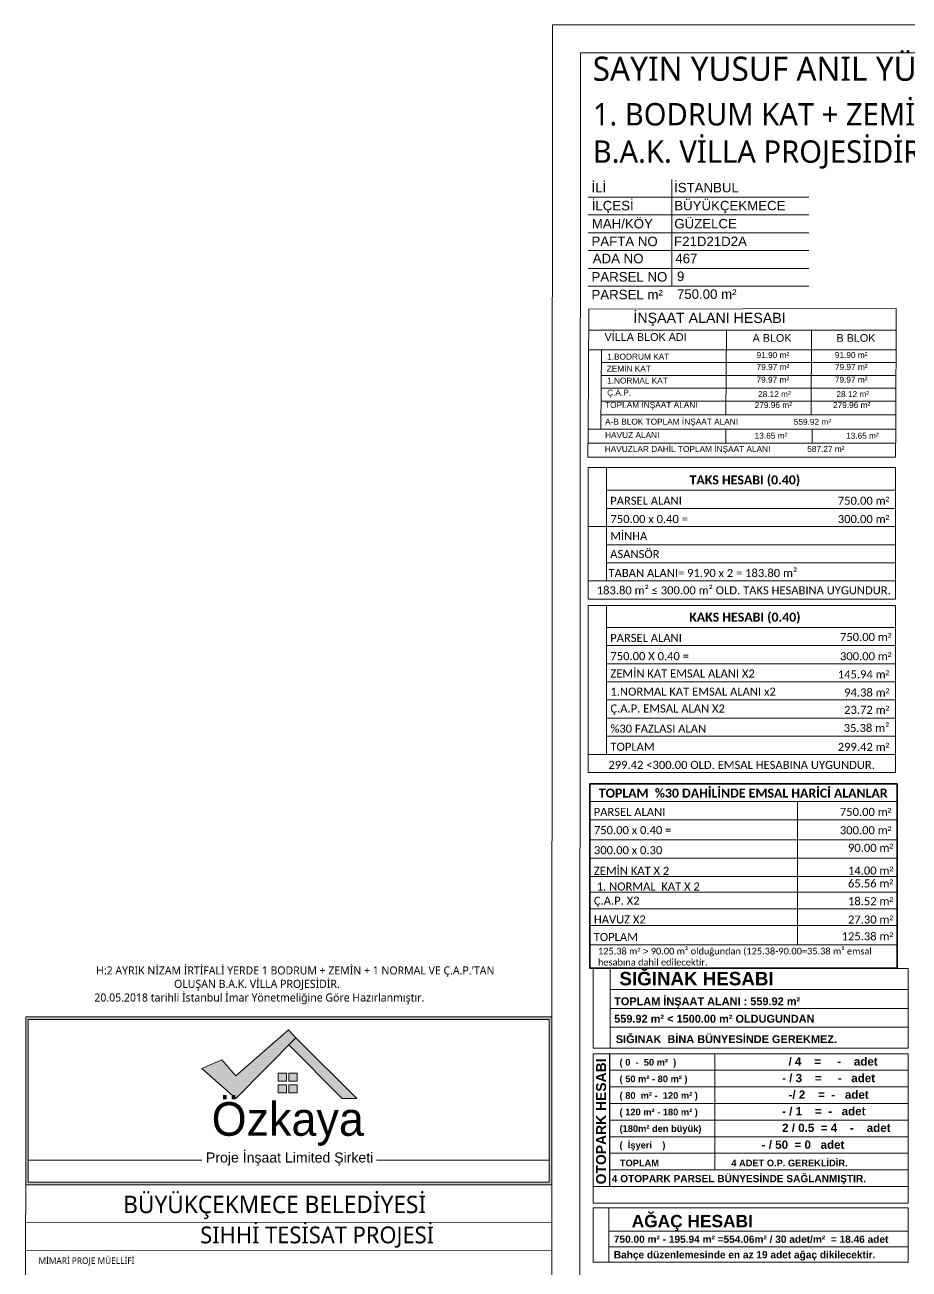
# Model space of a CAD drawing. Header units: millimetres. Extents: x 14753 to 45183, y 5640 to 19518.
# Drawn here: x 14753 to 16334, y 12093 to 14317 of the extents above; entities that cross this region are included whole.
import ezdxf

# ---------------------------------------------------------------- set-up
doc = ezdxf.new("R2010")
doc.units = ezdxf.units.MM
for name, color, linetype, lineweight in [('CERCEVE', 66, 'Continuous', 0), ('k tarama', 252, 'Continuous', 9), ('YAZI', 1, 'Continuous', 0)]:
    doc.layers.add(name, color=color, linetype=linetype, lineweight=lineweight)
doc.layers.add('YAzı', color=7, linetype='Continuous')
doc.styles.add('PAFTA', font='arialbd.ttf')
doc.styles.get("Standard").update_dxf_attribs({"font": 'arial.ttf'})
doc.styles.add('style1', font='arial.ttf', dxfattribs={"height": 10})

# ---------------------------------------------------------------- blocks, each defined once
blk = doc.blocks.new('logo')
at = {"layer": 'k tarama'}
h = blk.add_hatch(color=256, dxfattribs=at)
h.dxf.hatch_style = 1
h.set_gradient(color1=(173, 173, 173), color2=(173, 173, 173), tint=1)
h.paths.add_polyline_path([(-178.6, 6822.9), (-178.6, 6622.9), (448.2, 6622.9), (448.2, 6822.9)])
h.paths.add_polyline_path([(-175.6, 6819.9), (-175.6, 6625.9), (445.2, 6625.9), (445.2, 6819.9)], flags=16)
h.paths.add_polyline_path([(31.3, 6761.6), (55.1, 6771.6), (71.6, 6752.7), (134.4, 6807.5), (143.4, 6798), (215.8, 6725.6), (198.3, 6725.6), (135.1, 6789.5), (71.9, 6725.6)], flags=0)
h.paths.add_polyline_path([(122.1, 6756), (132, 6756), (132, 6746.3), (122.1, 6746.3)], flags=0)
h.paths.add_polyline_path([(122.1, 6742.1), (132, 6742.1), (132, 6732.4), (122.1, 6732.4)], flags=0)
h.paths.add_polyline_path([(134.8, 6756), (144.7, 6756), (144.7, 6746.3), (134.8, 6746.3)], flags=0)
h.paths.add_polyline_path([(134.8, 6742.1), (144.7, 6742.1), (144.7, 6732.4), (134.8, 6732.4)], flags=0)
h.paths.add_polyline_path([(31.9, 6640.3), (237.3, 6640.3), (237.3, 6665), (31.9, 6665)], flags=8)
h.paths.add_polyline_path([(33, 6650.3), (249.2, 6650.3), (249.2, 6731.3), (33, 6731.3)], flags=8)
h = blk.add_hatch(color=256, dxfattribs=at)
h.dxf.hatch_style = 1
h.set_gradient(color1=(173, 173, 173), color2=(173, 173, 173), tint=1)
h.paths.add_polyline_path([(71.9, 6725.6), (135.1, 6789.5), (143.4, 6797.9), (143.4, 6797.9), (134.4, 6807.5), (71.6, 6752.7), (55.1, 6771.6), (31.3, 6761.6)])
h = blk.add_hatch(color=256, dxfattribs=at)
h.dxf.hatch_style = 1
h.set_gradient(color1=(132, 132, 132), color2=(132, 132, 132), tint=1)
h.paths.add_polyline_path([(143.4, 6797.9), (135.1, 6789.5), (198.3, 6725.6), (215.8, 6725.6)])
h = blk.add_hatch(color=256, dxfattribs=at)
h.dxf.hatch_style = 1
h.set_gradient(color1=(132, 132, 132), color2=(132, 132, 132), tint=1)
h.paths.add_polyline_path([(132, 6756), (122.1, 6756), (122.1, 6746.3), (132, 6746.3)])
h.paths.add_polyline_path([(134.8, 6746.3), (144.7, 6746.3), (144.7, 6756), (134.8, 6756)])
h.paths.add_polyline_path([(144.7, 6732.4), (144.7, 6742.1), (134.8, 6742.1), (134.8, 6732.4)])
h.paths.add_polyline_path([(132, 6742.1), (122.1, 6742.1), (122.1, 6732.4), (132, 6732.4)])
for p, q in [((31.1, 6652.4), (-175.6, 6652.4)), ((445.2, 6652.4), (239.4, 6652.4))]:
    blk.add_line(p, q, dxfattribs=at)
for points in [[(-178.6, 6822.9), (448.2, 6822.9), (448.2, 6622.9), (-178.6, 6622.9)], [(-175.6, 6819.9), (445.2, 6819.9), (445.2, 6625.9), (-175.6, 6625.9)], [(122.1, 6756), (132, 6756), (132, 6746.3), (122.1, 6746.3)], [(134.8, 6756), (144.7, 6756), (144.7, 6746.3), (134.8, 6746.3)], [(122.1, 6742.1), (132, 6742.1), (132, 6732.4), (122.1, 6732.4)], [(134.8, 6742.1), (144.7, 6742.1), (144.7, 6732.4), (134.8, 6732.4)]]:
    blk.add_lwpolyline(points, close=True, dxfattribs=at)
for points in [[(55.1, 6771.6), (71.6, 6752.7), (134.4, 6807.5), (143.4, 6797.9), (71.9, 6725.6), (31.3, 6761.6), (55.1, 6771.6)], [(143.4, 6797.9), (215.8, 6725.6), (198.3, 6725.6), (135.1, 6789.5), (143.4, 6797.9)]]:
    blk.add_lwpolyline(points, dxfattribs=at)
at = {"layer": 'k tarama', "attachment_point": 1}
for s, width, insert, char_height in [('{\\fAthelas|b0|i0|c162|p0;Ö\\fAthelas|b0|i0|c0|p0;zkaya}', 238.683, (43, 6721.3), 40), ('Proje İnşaat Limited Şirketi', 529.097, (36.2, 6661.4), 12)]:
    blk.add_mtext_dynamic_manual_height_columns(s, width=width, gutter_width=12.5, heights=[0], dxfattribs=dict(at, insert=insert, char_height=char_height))

msp = doc.modelspace()

# ---------------------------------------------------------------- linework, layer by layer
at = {"layer": 'CERCEVE'}
for p, q in [((15909.5, 13850, -574.2), (15909.5, 14040.8, -574.2)), ((15760.3, 14009, -574.2), (16154.6, 14009, -574.2)), ((15760.3, 13977.2, -574.2), (16154.6, 13977.2, -574.2)), ((15760.3, 13945.4, -574.2), (16154.6, 13945.4, -574.2)), ((15760.3, 13913.6, -574.2), (16154.6, 13913.6, -574.2)), ((15760.3, 13881.8, -574.2), (16154.6, 13881.8, -574.2)), ((15760.3, 13850, -574.2), (16154.6, 13850, -574.2)), ((15761.1, 13771.1, -229.7), (16310.8, 13771.1, -229.7)), ((16007.6, 13771.1, -229.7), (16006.6, 13619.5, -229.7)), ((16159.6, 13771.1, -229.7), (16158.6, 13619.5, -229.7)), ((15761.1, 13736.1, -229.7), (16310.7, 13736.1, -229.7)), ((15783.1, 13594.5, -229.7), (15783.9, 13736.1, -229.7)), ((15783.8, 13713.4, -229.7), (16310.7, 13713.4, -229.7)), ((15783.8, 13690.4, -229.7), (16310.6, 13690.4, -229.7)), ((15783.8, 13667.4, -229.7), (16310.5, 13667.4, -229.7)), ((15783.7, 13644.7, -229.7), (16310.3, 13644.7, -229.7)), ((15783.7, 13619.7, -229.7), (16310.3, 13619.7, -229.7)), ((16006.5, 13594.5, -229.7), (16006.5, 13569.5, -229.7)), ((16160.4, 13594.5, -229.7), (16160.4, 13569.5, -229.7)), ((15760.4, 13525.6, -229.7), (15760.4, 13290.7, -229.7)), ((16309.4, 13525.6, -229.7), (15760.4, 13525.6, -229.7)), ((15792.8, 13525.6, -229.7), (15792.8, 13323.1, -229.7)), ((16309.4, 13290.7, -229.7), (16309.4, 13525.6, -229.7)), ((15792.8, 13485.1, -229.7), (16309.4, 13485.1, -229.7)), ((15792.8, 13452.7, -229.7), (16309.4, 13452.7, -229.7)), ((15760.4, 13420.3, -229.7), (16309.4, 13420.3, -229.7)), ((15792.8, 13387.9, -229.7), (16309.4, 13387.9, -229.7)), ((15792.8, 13355.5, -229.7), (16309.4, 13355.5, -229.7)), ((15760.4, 13323.1, -229.7), (16309.4, 13323.1, -229.7)), ((15760.4, 13290.7, -229.7), (16309.4, 13290.7, -229.7)), ((15760.4, 13279.1, -229.7), (15760.4, 12980.7, -229.7)), ((15760.4, 13279.1, -229.7), (16309.4, 13279.1, -229.7)), ((15792.8, 13279.1, -229.7), (15792.8, 13013.1, -229.7)), ((16309.4, 12980.7, -229.7), (16309.4, 13279.1, -229.7)), ((15792.8, 13239.9, -229.7), (16309.4, 13239.9, -229.7)), ((15792.8, 13207.5, -229.7), (16309.4, 13207.5, -229.7)), ((15792.8, 13175.1, -229.7), (16309.4, 13175.1, -229.7)), ((15792.8, 13142.7, -229.7), (16309.4, 13142.7, -229.7)), ((15792.8, 13110.3, -229.7), (16309.4, 13110.3, -229.7)), ((15792.8, 13077.9, -229.7), (16309.4, 13077.9, -229.7)), ((15792.8, 13045.5, -229.7), (16309.4, 13045.5, -229.7)), ((15760.4, 13013.1, -229.7), (16309.4, 13013.1, -229.7)), ((15760.4, 12980.7, -229.7), (16309.4, 12980.7, -229.7)), ((15763.3, 12928.9, -229.7), (16312.3, 12928.9, -229.7)), ((16134.3, 12928.9, -229.7), (16134.3, 12827.6, -229.7)), ((15763.3, 12896.1, -229.7), (16312.3, 12896.1, -229.7)), ((15763.3, 12860.5, -229.7), (16312.3, 12860.5, -229.7)), ((15763.3, 12827.6, -229.7), (16312.3, 12827.6, -229.7)), ((16134.3, 12827.6, -229.7), (16134.3, 12672.9, -229.7)), ((15763.3, 12794.8, -229.7), (16312.3, 12794.8, -229.7)), ((15763.3, 12766.8, -229.7), (16312.3, 12766.8, -229.7)), ((15763.3, 12736.9, -229.7), (16312.3, 12736.9, -229.7)), ((15763.3, 12707, -229.7), (16312.3, 12707, -229.7)), ((15763.3, 12672.9, -229.7), (16312.3, 12672.9, -229.7)), ((15769.3, 12630.3, 344.5), (16332.5, 12630.3, 344.5)), ((15769.3, 12630.3, 344.5), (16332.5, 12630.3, 344.5)), ((15769.3, 12630.3, 344.5), (16332.5, 12630.3, 344.5)), ((15769.3, 12630.3, 344.5), (15769.3, 12487.8, 344.5)), ((15769.3, 12630.3, 344.5), (16332.5, 12630.3, 344.5)), ((15799.3, 12487.8, 344.5), (15799.3, 12630.3, 344.5)), ((16332.5, 12487.8, 344.5), (16332.5, 12630.3, 344.5)), ((15799.3, 12592.8, 344.5), (16332.5, 12592.8, 344.5)), ((15799.3, 12559.1, 344.5), (16332.5, 12559.1, 344.5)), ((15799.3, 12525.3, 344.5), (16332.5, 12525.3, 344.5)), ((15769.3, 12487.8, 344.5), (16332.5, 12487.8, 344.5)), ((15769.3, 12478, 344.5), (16332.5, 12478, 344.5)), ((16332.5, 12211.2, 344.5), (16332.5, 12478, 344.5)), ((15799, 12448.4, 344.5), (16332.5, 12448.4, 344.5)), ((14754.6, 12177.2), (15695.1, 12176.3, -135.7)), ((14754.6, 12127.2), (15695.1, 12126.3, -135.7))]:
    msp.add_line(p, q, dxfattribs=at)
at = {"layer": 'CERCEVE', "linetype": 'Continuous'}
for p, q in [((15769.3, 12478, 344.5), (15769.3, 12211.2, 344.5)), ((15986.5, 12478, 344.5), (15986.5, 12270.5, 344.5)), ((15799, 12418.7, 344.5), (16332.5, 12418.7, 344.5)), ((15799, 12389.1, 344.5), (16332.5, 12389.1, 344.5)), ((15799, 12359.4, 344.5), (16332.5, 12359.4, 344.5)), ((15799, 12329.8, 344.5), (16332.5, 12329.8, 344.5)), ((15799, 12300.2, 344.5), (16332.5, 12300.2, 344.5)), ((15799, 12270.5, 344.5), (16332.5, 12270.5, 344.5)), ((15769.3, 12240.9, 344.5), (16332.5, 12240.9, 344.5)), ((15769.3, 12211.2, 344.5), (16332.5, 12211.2, 344.5)), ((15769.3, 12202.4, 344.5), (16332.5, 12202.4, 344.5)), ((15769.3, 12202.4, 344.5), (15769.3, 12105.4, 344.5)), ((15797, 12105.4, 344.5), (15797, 12202.4, 344.5)), ((16332.5, 12105.4, 344.5), (16332.5, 12202.4, 344.5)), ((15797, 12160.8, 344.5), (16332.5, 12160.8, 344.5)), ((15797, 12133.1, 344.5), (16332.5, 12133.1, 344.5)), ((15769.3, 12105.4, 344.5), (16332.5, 12105.4, 344.5))]:
    msp.add_line(p, q, dxfattribs=at)
at = {"layer": 'CERCEVE'}
msp.add_lwpolyline([(15693.9, 10427), (15696.3, 14317), (17976.9, 14317), (17976.9, 10427), (15693.9, 10427)], dxfattribs=at)
for points in [[(15743.9, 10477), (15746.3, 14267), (17949.4, 14267), (17946.9, 10477)], [(14753.4, 10426.8), (14754.9, 12543.8), (15695.4, 12544), (15693.9, 10427)]]:
    msp.add_lwpolyline(points, close=True, dxfattribs=at)
at = {"layer": 'CERCEVE', "lineweight": 0, "elevation": -229.7}
msp.add_lwpolyline([(15760.4, 13594.5), (15761.2, 13809), (16311, 13810.1), (16310.2, 13594.5)], close=True, dxfattribs=at)
at = {"layer": 'CERCEVE', "elevation": -229.7}
for points in [[(15760.4, 13569.5), (16310.4, 13569.5), (16310.4, 13594.5), (15760.4, 13594.5)], [(15759.7, 13544.5), (16309.7, 13544.5), (16309.7, 13569.5), (15759.7, 13569.5)]]:
    msp.add_lwpolyline(points, close=True, dxfattribs=at)
at = {"layer": 'CERCEVE', "lineweight": 35, "elevation": -229.7}
msp.add_lwpolyline([(16312.3, 12960.3), (16312.3, 12631), (15763.3, 12631), (15763.3, 12960.3)], close=True, dxfattribs=at)
at = {"layer": 'YAzı', "linetype": 'Continuous'}
msp.add_line((15799, 12240.9, 344.5), (15799, 12478, 344.5), dxfattribs=at)

# ---------------------------------------------------------------- block references
at = {"layer": 'k tarama', "xscale": 1.5, "yscale": 1.5, "zscale": 1.5}
msp.add_blockref('logo', (15022.8, 2309.5), dxfattribs=at)

# ---------------------------------------------------------------- texts
at = {"layer": 'YAZI', "insert": (15775.6, 13299, -229.7), "char_height": 14.4017, "width": 578.588, "attachment_point": 7}
msp.add_mtext('\\pt187.22177;{\\fCalibri|b0|i0|c162|p34;183.80 m² \\fCalibri|b0|i0|c0|p34;≤\\fCalibri|b0|i0|c162|p34; 300.00 m² OLD. TAKS HESABINA UYGUNDUR.}', dxfattribs=at)
at = {"layer": 'YAZI', "lineweight": 35, "insert": (15796.4, 12986.9, -229.7), "char_height": 14.402, "width": 593.039, "attachment_point": 7}
msp.add_mtext('{\\fCalibri|b0|i0|c162|p34;299.42 <300.00 OLD. EMSAL HESABINA UYGUNDUR.}', dxfattribs=at)
at = {"layer": 'YAZI', "linetype": 'Continuous', "insert": (15777.8, 12635.6, -459.4), "char_height": 11.849, "width": 524.556, "attachment_point": 7, "style": 'PAFTA'}
msp.add_mtext('{\\fCalibri|b0|i0|c162|p34;125.38 \\fCalibri|b0|i0|c0|p34;m\\fArial|b0|i0|c162|p34;² >\\fCalibri|b0|i0|c162|p34; 90.00 m² olduğundan (125.38-90.00=35.38 m² emsal hesabına dahil edilecektir. }', dxfattribs=at)
at = {"layer": 'YAzı', "lineweight": 5}
for s, height, p in [('İLİ', 16.95, (15766.2, 14017.6, -574.2)), ('İSTANBUL', 16.95, (15913.8, 14017.6, -574.2)), ('İLÇESİ', 16.95, (15766.6, 13985.5, -574.2)), ('BÜYÜKÇEKMECE', 16.953, (15914.2, 13985.5, -574.2)), ('MAH/KÖY', 16.95, (15766.7, 13953.2, -574.2)), ('GÜZELCE', 16.95, (15914.2, 13953.2, -574.2)), ('PAFTA NO', 16.95, (15766.2, 13921.5, -574.2)), ('ADA NO', 16.95, (15768.4, 13890.9, -574.2)), ('467', 16.95, (15916, 13890.9, -574.2)), ('PARSEL NO', 16.95, (15766.2, 13858.2, -574.2)), ('9', 17, (15918.9, 13859.1, -574.2)), ('PARSEL m²', 16.95, (15766.2, 13826.4, -574.2)), ('750.00 m²', 16.95, (15918.9, 13827.3, -574.2))]:
    msp.add_text(s, height=height, rotation=0, dxfattribs=at).set_placement(p)
at = {"layer": 'YAzı', "lineweight": 0}
msp.add_text('F21D21D2A', height=16.94, dxfattribs=at).set_placement((15913.8, 13921.5, -574.2))
at = {"layer": 'YAzı', "linetype": 'Continuous', "style": 'PAFTA'}
for s, height, p in [('SIĞINAK HESABI', 24, (15816.1, 12600.3, 344.5)), ('559.92 m² < 1500.00 m² OLDUGUNDAN', 14, (15806.7, 12533.6, 344.5)), ('SIĞINAK  BİNA BÜNYESİNDE GEREKMEZ.', 14, (15809.6, 12497.1, 344.5)), ('( 0  -  50 m²  )', 11.856, (15816.4, 12456.8, 344.5)), ('  / 4    =     -    adet', 14.82, (16106.9, 12456.9, 344.5)), ('( 50 m² - 80 m² )', 11.856, (15816.4, 12427.2, 344.5)), ('- / 3    =     -   adet', 14.82, (16106.9, 12427.2, 344.5)), ('( 80  m² -  120 m² )', 11.856, (15816.4, 12397.5, 344.5)), ('  -/ 2    =  -   adet', 14.82, (16106.9, 12397.6, 344.5)), ('( 120 m² - 180 m² )', 11.856, (15816.4, 12367.9, 344.5)), ('- / 1    =  -   adet', 14.82, (16106.9, 12368, 344.5)), ('(180m² den büyük)', 11.856, (15816.4, 12338.3, 344.5)), ('2 / 0.5  = 4    -    adet', 14.82, (16106.9, 12338.3, 344.5)), ('(  İşyeri    )', 11.856, (15816.4, 12308.7, 344.5)), ('- / 50  = 0   adet', 14.82, (16070.4, 12308.1, 344.5)), ('TOPLAM ', 11.86, (15816.9, 12276.8, 344.5)), ('4 ADET O.P. GEREKLİDİR. ', 11.856, (16016.1, 12276.8, 344.5)), ('4 OTOPARK PARSEL BÜNYESİNDE SAĞLANMIŞTIR.', 12.925, (15802.5, 12248.4, 344.5)), ('AĞAÇ HESABI', 22.157, (15838, 12167.8, 344.5)), ('750.00 m² - 195.94 m² =554.06m² / 30 adet/m²  = 18.46 adet', 12.925, (15806.1, 12140.1, 344.5)), ('Bahçe düzenlemesinde en az 19 adet ağaç dikilecektir.', 12.925, (15806.1, 12112.4, 344.5))]:
    msp.add_text(s, height=height, dxfattribs=at).set_placement(p)
at = {"layer": 'YAzı', "lineweight": 35, "style": 'PAFTA'}
msp.add_text('TOPLAM İNŞAAT ALANI : 559.92 m² ', height=14, dxfattribs=at).set_placement((15806.7, 12564.8, 344.5))
at = {"layer": 'YAzı', "linetype": 'Continuous', "style": 'PAFTA'}
msp.add_text('OTOPARK HESABI', height=17.784, rotation=90, dxfattribs=at).set_placement((15792.2, 12244.6, 344.5))
at = {"layer": 'YAzı', "attachment_point": 1, "style": 'style1'}
for s, width, insert, char_height in [("\\pt648;{\\fSegoe UI|b0|i0|c162|p34;SAYIN YUSUF ANIL YÜCELE'E AİT B.A.K. VİLLA PROJESİDİR.}", 5032.612, (15768.4, 14260.2), 43.2), ("\\pt600;{\\fSegoe UI|b0|i0|c162|p34;1. BODRUM KAT + ZEMİN KAT + 1 NORMAL KAT + Ç.A.P'TAN OLUŞAN B.A.K. VİLLA PROJESİDİR.}", 1673.632, (15768.4, 14177.2), 40)]:
    msp.add_mtext_dynamic_manual_height_columns(s, width=width, gutter_width=12.5, heights=[0], dxfattribs=dict(at, insert=insert, char_height=char_height))
at = {"layer": 'YAzı', "linetype": 'Continuous', "attachment_point": 1, "style": 'PAFTA'}
for s, width, gutter_width, insert, char_height in [('{\\fArial|b0|i0|c162|p34;İNŞAAT ALANI HESABI}', 280.761, 37.8, (15841.2, 13802.4, -229.7), 18.165), ('{\\fArial|b0|i0|c162|p34;VİLLA BLOK ADI}', 149.029, 49.2, (15789.7, 13766, -298.6), 13.775), ('{\\fArial|b0|i0|c162|p34;A BLOK }', 114.638, 37.8, (16054.2, 13764.3, -229.7), 13.775), ('{\\fArial|b0|i0|c162|p34;B BLOK }', 114.638, 37.8, (16204.2, 13764.3, -229.7), 13.775), ('{\\fArial|b0|i0|c162|p34;1.BODRUM KAT}', 114.638, 37.8, (15794.2, 13729.3, -229.7), 10.596), ('\\pi48.66817;{\\fArial|b0|i0|c162|p34;91.90 m²}', 114.638, 37.8, (16012.5, 13732.3, -229.7), 10.596), ('\\pi48.66817;{\\fArial|b0|i0|c162|p34;91.90 m²}', 114.638, 37.8, (16152.5, 13732.3, -229.7), 10.596), ('{\\fArial|b0|i0|c162|p34;ZEMİN KAT}', 114.638, 37.8, (15793.4, 13707.9, -229.7), 10.596), ('\\pi48.66817;{\\fArial|b0|i0|c162|p34;79.97 m²}', 114.638, 37.8, (16012.6, 13710.9, -229.7), 10.596), ('\\pi48.66817;{\\fArial|b0|i0|c162|p34;79.97 m²}', 114.638, 37.8, (16152.6, 13710.9, -229.7), 10.596), ('{\\fArial|b0|i0|c162|p34;1.NORMAL KAT}', 114.638, 37.8, (15794.1, 13686.5, -229.7), 10.596), ('\\pi48.66817;{\\fArial|b0|i0|c162|p34;79.97 m²}', 114.638, 37.8, (16012.5, 13688.2, -229.7), 10.596), ('\\pi48.66817;{\\fArial|b0|i0|c162|p34;79.97 m²}', 114.638, 37.8, (16152.5, 13688.2, -229.7), 10.596), ('{\\fArial|b0|i0|c162|p34;Ç.A.P. }', 114.638, 37.8, (15794.1, 13665, -229.7), 10.596), ('\\pi57.1682;{\\fArial|b0|i0|c162|p34;28.12 m²}', 138.09, 37.8, (16006.8, 13662.3, -229.7), 10.596), ('\\pi57.1682;{\\fArial|b0|i0|c162|p34;28.12 m²}', 138.09, 37.8, (16146.8, 13662.3, -229.7), 10.596), ('{\\fArial|b0|i0|c162|p34;TOPLAM İNŞAAT ALANI}', 329.075, 37.8, (15790.5, 13643.1, -229.7), 10.596), ('\\pi41.61367;{\\fArial|b0|i0|c162|p34;279.96 m²}', 191.056, 37.8, (16016.2, 13642.8, -229.7), 10.596), ('\\pi41.61367;{\\fArial|b0|i0|c162|p34;279.96 m²}', 191.056, 37.8, (16156.2, 13642.8, -229.7), 10.596), ('{\\fArial|b0|i0|c162|p34;A-B BLOK TOPLAM İNŞAAT ALANI}', 329.075, 37.8, (15790.5, 13613.1, -229.7), 10.596), ('\\pi41.61367;{\\fArial|b0|i0|c162|p34;559.92 m²}', 191.056, 37.8, (16086.2, 13612.8, -229.7), 10.596), ('{\\fArial|b0|i0|c162|p34;HAVUZ ALANI          }', 186.81, 37.8, (15790.5, 13589.2, -229.7), 10.596), ('\\pi41.61367;{\\fArial|b0|i0|c162|p34;13.65 m²}', 191.056, 37.8, (16016.2, 13587.9, -229.7), 10.596), ('\\pi41.61367;{\\fArial|b0|i0|c162|p34;13.65 m²}', 191.056, 37.8, (16179.7, 13587.9, -229.7), 10.596), ('{\\fArial|b0|i0|c162|p34;HAVUZLAR DAHİL TOPLAM İNŞAAT ALANI                587.27 m²}', 493.588, 37.8, (15789.9, 13564.2, -229.7), 10.596)]:
    msp.add_mtext_dynamic_manual_height_columns(s, width=width, gutter_width=gutter_width, heights=[0], dxfattribs=dict(at, insert=insert, char_height=char_height))
at = {"layer": 'YAzı', "lineweight": 35}
for s, insert, char_height, width, attachment_point in [('\\pt56.00651;{\\fCalibri|b1|i0|c162|p34;TAKS HESABI (0.40)}', (16040.3, 13491.9, -229.7), 16.002, 494.996, 8), ('{\\fCalibri|b0|i0|c162|p34;PARSEL ALANI}', (15799.6, 13459.1, -229.7), 14.402, 336.464, 7), ('{\\fCalibri|b0|i0|c162|p34;750.00 \\fCalibri|b0|i0|c0|p34;m}²', (16298.7, 13459.1, -229.7), 14.402, 131.225, 9), ('{\\fCalibri|b0|i0|c162|p34;750.00 x 0.40 =}', (15800.1, 13426.4, -229.7), 14.402, 259.24, 7), ('{\\fCalibri|b0|i0|c162|p34;300.00 \\fCalibri|b0|i0|c0|p34;m}²', (16298.7, 13426.3, -229.7), 14.402, 131.225, 9), ('{\\fCalibri|b0|i0|c162|p34;MİNHA}', (15799.6, 13396.2, -229.7), 14.402, 283.054, 7), ('{\\fCalibri|b0|i0|c162|p34;ASANSÖR}', (15799.6, 13363.8, -229.7), 14.402, 283.054, 7), ('{\\fCalibri|b0|i0|c162|p34;TABAN ALANI= 91.90 x 2 = 183.80 m²}', (15796.6, 13329.9, -229.7), 14.402, 400.89, 7), ('\\pt56.007;{\\fCalibri|b1|i0|c162|p34;KAKS HESABI (0.40)}', (16040.3, 13246.7, -229.7), 16.002, 495, 8), ('{\\fCalibri|b0|i0|c162|p34;PARSEL ALANI}', (15799.6, 13213.9, -229.7), 14.402, 336.467, 7), ('{\\fCalibri|b0|i0|c162|p34;750.00\\fCalibri|b0|i0|c0|p34; m}²', (16302.6, 13215.5, -229.7), 14.402, 131.226, 9), ('{\\fCalibri|b0|i0|c162|p34;\\P750.00 X 0.40 =}', (15800, 13181.3, -229.7), 14.402, 259.242, 7), ('{\\fCalibri|b0|i0|c162|p34;300.00 \\fCalibri|b0|i0|c0|p34;m}²', (16302.6, 13181.1, -229.7), 14.402, 131.226, 9), ('{\\fCalibri|b0|i0|c162|p34;ZEMİN KAT EMSAL ALANI X2 }', (15800, 13150.3, -229.7), 14.402, 415.589, 7), ('{\\fCalibri|b0|i0|c162|p34;145.94 \\fCalibri|b0|i0|c0|p34;m}²', (16298.7, 13148.7, -229.7), 14.402, 131.226, 9), ('{\\fCalibri|b0|i0|c162|p34;1.NORMAL KAT EMSAL ALANI x2}', (15800, 13117.9, -229.7), 14.402, 415.589, 7), ('{\\fCalibri|b0|i0|c162|p34;94.38 \\fCalibri|b0|i0|c0|p34;m}²', (16298.7, 13116.3, -229.7), 14.402, 131.226, 9), ('{\\fCalibri|b0|i0|c162|p34;Ç.A.P. EMSAL ALAN X2}', (15800, 13084.1, -229.7), 14.402, 348.907, 7), ('{\\fCalibri|b0|i0|c162|p34;23.72\\fCalibri|b0|i0|c0|p34; m}²', (16298.7, 13085.3, -229.7), 14.402, 131.226, 9), ('{\\fCalibri|b0|i0|c162|p34;%30 FAZLASI ALAN}', (15800, 13051.7, -229.7), 14.402, 348.907, 7), ('{\\fCalibri|b0|i0|c162|p34;35.38 m²}', (16298.7, 13052.9, -229.7), 14.402, 131.226, 9), ('{\\fCalibri|b0|i0|c162|p34;TOPLAM}', (15800, 13019.3, -229.7), 14.402, 348.907, 7), ('{\\fCalibri|b0|i0|c162|p34;299.42 \\fCalibri|b0|i0|c0|p34;m}²', (16298.7, 13019.1, -229.7), 14.402, 131.226, 9), ('\\pt62.23;{\\fCalibri|b1|i0|c162|p34;TOPLAM  %30 DAHİLİNDE EMSAL HARİCİ\\fCalibri|b1|i0|c0|p34; ALANLAR}', (16037.4, 12935.7, -229.7), 16.002, 552.328, 8), ('{\\fCalibri|b0|i0|c162|p34;PARSEL ALANI}', (15770.1, 12902.9, -229.7), 14.402, 283.057, 7), ('{\\fCalibri|b0|i0|c162|p34;750.00 \\fCalibri|b0|i0|c0|p34;m}²', (16302.4, 12902.9, -229.7), 14.402, 131.226, 9), ('{\\fCalibri|b0|i0|c162|p34;750.00 x 0.40 =}', (15770.5, 12870.3, -229.7), 14.402, 259.242, 7), ('{\\fCalibri|b0|i0|c162|p34;300.00\\fCalibri|b0|i0|c0|p34; m}²', (16302.4, 12870.1, -229.7), 14.402, 131.226, 9), ('{\\fCalibri|b0|i0|c162|p34;300.00 x 0.30}', (15770.5, 12834.5, -229.7), 14.402, 316.834, 7), ('{\\fCalibri|b0|i0|c162|p34;90.00 \\fCalibri|b0|i0|c0|p34;m}²', (16305.5, 12838.7, -229.7), 14.402, 131.226, 9), ('{\\fCalibri|b0|i0|c162|p34;ZEMİN KAT X 2 }', (15770.5, 12797.8, -229.7), 14.402, 316.834, 7), ('{\\fCalibri|b0|i0|c162|p34;14.00\\fCalibri|b0|i0|c0|p34; m}²', (16305.5, 12798, -229.7), 14.402, 131.226, 9), ('{\\fCalibri|b0|i0|c162|p34;65.56\\fCalibri|b0|i0|c0|p34; m}²', (16305.5, 12775.1, -229.7), 14.402, 131.226, 9), ('{\\fCalibri|b0|i0|c162|p34; 1. NORMAL  KAT X 2 }', (15770.5, 12769.6, -229.7), 14.402, 316.834, 7), ('{\\fCalibri|b0|i0|c162|p34;Ç.A.P. X2}', (15770.5, 12740.6, -229.7), 14.402, 316.834, 7), ('{\\fCalibri|b0|i0|c162|p34;18.52 \\fCalibri|b0|i0|c0|p34;m}²', (16305.5, 12743.3, -229.7), 14.402, 131.226, 9), ('{\\fCalibri|b0|i0|c162|p34;HAVUZ X2}', (15770.5, 12710.7, -229.7), 14.402, 316.834, 7), ('{\\fCalibri|b0|i0|c162|p34;27.30\\fCalibri|b0|i0|c0|p34; m}²', (16305.5, 12710.5, -229.7), 14.402, 131.226, 9), ('{\\fCalibri|b0|i0|c0|p34;TOPLAM}', (15770.1, 12679.3, -229.7), 14.402, 344.479, 7), ('{\\fCalibri|b0|i0|c162|p34;125.38\\fCalibri|b0|i0|c0|p34; m}²', (16305.5, 12680.6, -229.7), 14.402, 131.226, 9)]:
    msp.add_mtext(s, dxfattribs=dict(at, insert=insert, char_height=char_height, width=width, attachment_point=attachment_point))
at = {"layer": 'YAzı', "lineweight": 35, "char_height": 14.4018, "attachment_point": 7}
for s, insert in [("\\pi168.22786;{\\fSegoe UI|b0|i0|c162|p34;H:2 AYRIK NİZAM İRTİFALİ YERDE 1 BODRUM + ZEMİN + 1 NORMAL VE Ç.A.P.'TAN \\P\\pi307.68033;OLUŞAN B.A.K. VİLLA PROJESİDİR.}", (14712.4, 12590.9, -1148.4)), ('\\pi165.11907;{\\fSegoe UI|b0|i0|c162|p34;20.05.2018 tarihli İstanbul İmar Yönetmeliğine Göre Hazırlanmıştır.}', (14712.4, 12566.5, -1148.4))]:
    msp.add_mtext_dynamic_manual_height_columns(s, width=920.51, gutter_width=12.5, heights=[0], dxfattribs=dict(at, insert=insert))
at = {"layer": 'YAzı', "attachment_point": 1}
for s, width, gutter_width, insert, char_height in [('\\pi157.61206;{\\fSegoe UI|b0|i0|c162|p34;BÜYÜKÇEKMECE BELEDİYESİ}', 973.646, 19.4, (14771.6, 12224.2), 31.057), ('\\pi132.726;{\\fSegoe UI|b0|i0|c162|p34;SIHHİ TESİSAT PROJESİ}', 940.5, 18.8, (14934, 12169.2, -574.2), 30), ('{\\fSegoe UI|b0|i0|c162|p34;MİMARİ PROJE MÜELLİFİ }', 614.01, 12.5, (14777.8, 12113.9, 29.7), 11.4)]:
    msp.add_mtext_dynamic_manual_height_columns(s, width=width, gutter_width=gutter_width, heights=[0], dxfattribs=dict(at, insert=insert, char_height=char_height))

doc.saveas('drawing.dxf')
